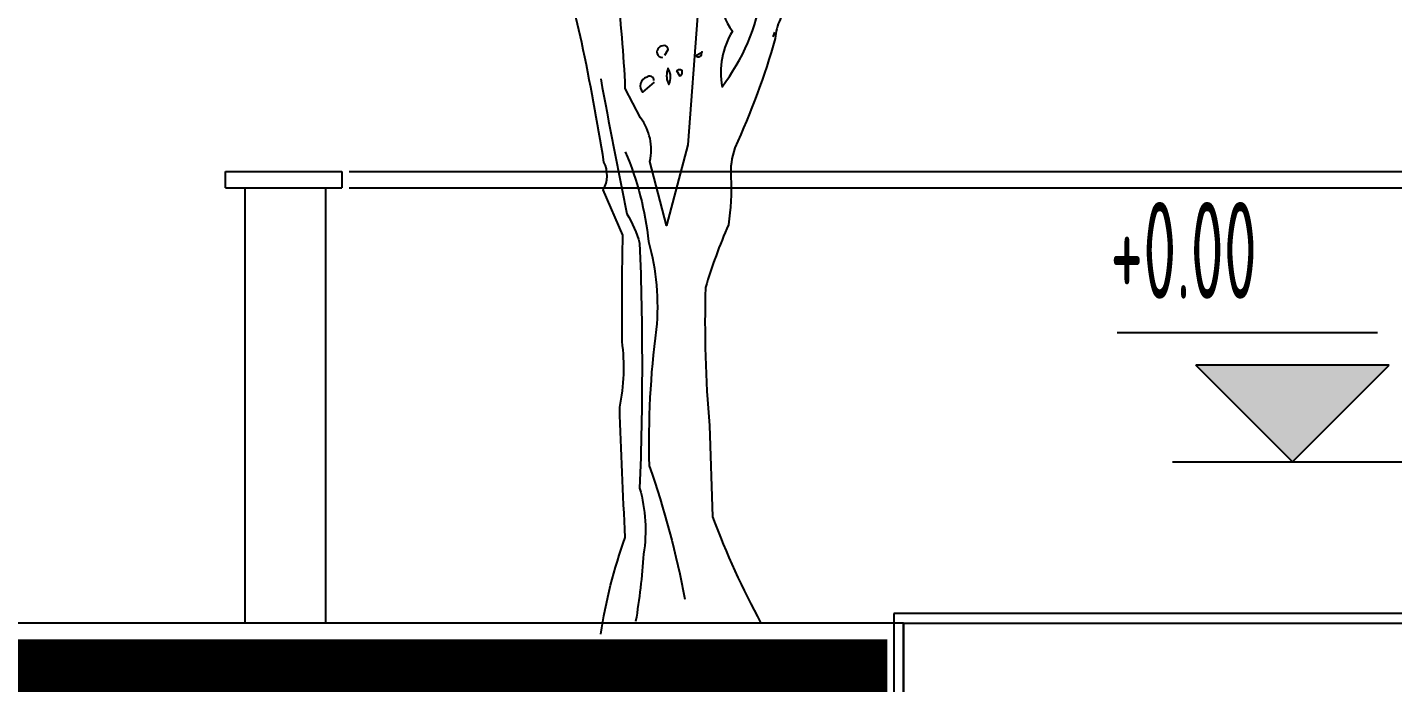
# Model space of a CAD drawing. Extents: x 41749 to 92598, y -24291 to 29432.
# Drawn here: x 43445 to 43550.8, y -23440.3 to -23389.5 of the extents above; entities that cross this region are included whole.
import ezdxf

# ---------------------------------------------------------------- set-up
doc = ezdxf.new("R2010")
doc.units = 0
doc.header["$MEASUREMENT"] = 0
doc.layers.get('0').update_dxf_attribs({"linetype": 'CONTINUOUS'})
doc.layers.add('ADAKENARI', color=7, linetype='CONTINUOUS')
doc.layers.add('SıVA', color=7, linetype='CONTINUOUS')
doc.styles.add('OLCU', font='isocpeur.ttf', dxfattribs={"width": 0.59})

# ---------------------------------------------------------------- blocks, each defined once
blk = doc.blocks.new('agç2')
at = {"color": 0}
for points in [[(7.29, 46.55), (6.57, 36.87), (4.96, 30.78), (3.71, 35.62, 0.219635), (2.99, 38.9), (1.85, 41.12, 0.021927), (1.2, 48.76, -0.158203)], [(23.07, 66.69), (21.04, 63.82, -0.103516), (19.42, 63.11, -0.263885), (20.98, 65.8, 0.184021), (21.75, 68.31, -0.641693), (21.57, 69.02, 0.359894), (20.62, 68.13, -0.041519), (15.54, 65.08, 0.142288), (12.01, 61.08, -0.330444), (11.65, 58.98, -0.018387), (9.68, 50.44, 0.308121), (9.14, 47.99, 0.186462), (9.92, 45.42, 0.184647), (9.14, 41.24, 0.124985), (12.13, 48.23, -0.090317), (13.03, 52.23, -0.081436), (16.49, 58.86, 0.012741), (19.96, 62.51), (20.02, 62.57)], [(31.14, 63.17, 0.087677), (24.98, 60.78, 0.246613), (23.61, 60.3, -0.059418), (20.5, 57.85, 0.132263), (17.03, 53.07, 0.073013), (13.51, 46.31, 0.098373), (13.15, 44.88, -0.036575), (10.1, 36.63, 0.099014), (9.8, 34.42, -0.049866), (9.62, 30.84, 0.029373), (7.89, 26.12, 0.029037), (8.19, 15.72), (8.43, 8.84, 0.03653), (12.07, 0.84)], [(0, 0, -0.050018), (1.85, 7.29, -0.006073), (1.43, 17.09, 0.083801), (1.61, 22.05, -0.007568), (1.67, 30.06), (0.18, 33.47, 0.257843), (0.24, 35.56, 0.011612), (-1.43, 44.58), (-2.51, 49.18)], [(4.84, 43.63), (5.08, 44.04, 0.4142), (4.78, 44.34, 0.475433), (4.24, 43.75, 0.355026), (4.66, 43.45)], [(7.59, 43.8), (7.17, 43.57, 0.831802), (7.59, 43.8), (7.65, 43.86), (7.59, 43.8)], [(5.08, 42.61, 0.222214), (5.08, 41.53), (5.14, 41.41, 0.249405), (5.08, 42.61), (5.08, 42.67)], [(5.98, 42.01), (5.74, 42.43, -0.489075), (6.1, 42.49), (6.1, 42.19), (5.98, 42.01)], [(0, 41.83, 0.005661), (1.97, 31.67, -0.062256), (2.93, 29.46, -0.019409), (2.93, 11, -0.107346), (3.23, 6.04, -0.024567), (2.63, 0.96)], [(4, 41.71, 0.680847), (3.47, 41.95, 0.580322), (3.17, 40.82), (4.06, 41.59)], [(1.85, 36.33, -0.076859), (3.59, 29.58, -0.093506), (4.18, 22.95, 0.040573), (3.65, 12.67, -0.038879), (6.33, 2.63)]]:
    blk.add_lwpolyline(points, format="xyb", dxfattribs=at)
blk.add_lwpolyline([(13.09, 45.36), (12.97, 45)], dxfattribs=at)
blk = doc.blocks.new('cv')
at = {"layer": 'SıVA', "linetype": 'ByBlock', "ltscale": 1.5}
blk.add_hatch(color=256, dxfattribs=at).paths.add_polyline_path([(31363.21452, -21566.44332), (31333.21452, -21596.44332), (31303.21452, -21566.44332)])
at = {"layer": 'SıVA'}
for p, q in [((31002.3061, -21506.44009), (31038.40257, -21506.44009)), ((31002.3061, -21511.44009), (31002.3061, -21506.44009)), ((31038.40257, -21506.44009), (31038.40257, -21511.44009)), ((31040.72596, -21506.44009), (31577.06383, -21506.44009)), ((31002.3061, -21511.44009), (31038.40257, -21511.44009)), ((31008.40257, -21511.44009), (31008.40261, -21646.44009)), ((31033.40257, -21511.44009), (31033.40257, -21646.44009)), ((31040.72596, -21511.44009), (31577.06383, -21511.44009)), ((31359.62556, -21556.43746), (31278.86037, -21556.43746)), ((31363.21452, -21566.44332), (31303.21452, -21566.44332)), ((31333.21452, -21596.44332), (31303.21452, -21566.44332)), ((31333.21452, -21596.44332), (31363.21452, -21566.44332)), ((31296.01096, -21596.44332), (31459.67673, -21596.44332)), ((31579.10891, -21643.44009), (31209.58777, -21643.44009)), ((31209.58777, -21643.44009), (31209.58778, -22241.48772)), ((31212.58778, -21646.44009), (32337.10891, -21646.44009)), ((31212.58778, -21646.44009), (31212.58778, -21676.44009))]:
    blk.add_line(p, q, dxfattribs=at)
blk.add_lwpolyline([(34599.5935, -21596.44009), (33402.10891, -21596.44009), (33402.10891, -22246.44009), (31212.58778, -22246.44009), (31212.58777, -21646.44009), (30403.12921, -21646.44009)], dxfattribs=at)
at = {"layer": 'SıVA', "const_width": 30}
blk.add_lwpolyline([(34599.5935, -21616.44009), (33422.10891, -21616.44009), (33422.10891, -22266.44009), (31192.58778, -22266.44009), (31192.58777, -21666.44009), (30403.12921, -21666.44009)], dxfattribs=at)
at = {"layer": 'SıVA', "xscale": 4.11600000000908, "yscale": 4.11600000000908, "zscale": 4.11600000000908}
blk.add_blockref('agç2', (31118.71714, -21649.88375), dxfattribs=at)
at = {"layer": 'SıVA', "style": 'OLCU', "width": 0.5}
blk.add_text('+0.00', height=30, dxfattribs=at).set_placement((31276.71854, -21545.86136))

msp = doc.modelspace()

# ---------------------------------------------------------------- block references
at = {"layer": 'ADAKENARI', "xscale": 0.25, "yscale": 0.25, "zscale": 0.25}
msp.add_blockref('cv', (35709.76185, -18024.07549), dxfattribs=at)

doc.saveas('drawing.dxf')
